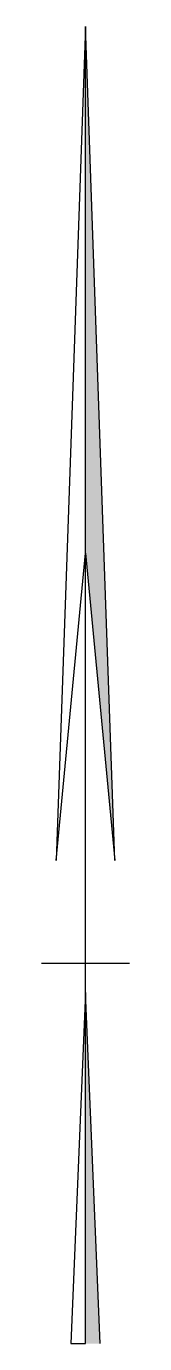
# Model space of a CAD drawing. Extents: x -3 to 3, y -26 to 64.
import ezdxf

# ---------------------------------------------------------------- set-up
doc = ezdxf.new("R2010")
doc.units = 0

msp = doc.modelspace()

# ---------------------------------------------------------------- linework, layer by layer
for p, q in [((0, 64), (-2, 7)), ((0, -26), (0, 64)), ((2, 7), (0, 64)), ((-2, 7), (0, 28)), ((0, 28), (2, 7)), ((-3, 0), (3, 0)), ((0, -2), (-1, -26)), ((1, -26), (0, -2)), ((-1, -26), (0, -26))]:
    msp.add_line(p, q)
for points in [[(2, 7), (0, 28), (0, 64)], [(0, -26), (1, -26), (0, -2)]]:
    msp.add_solid(points)

doc.saveas('drawing.dxf')
